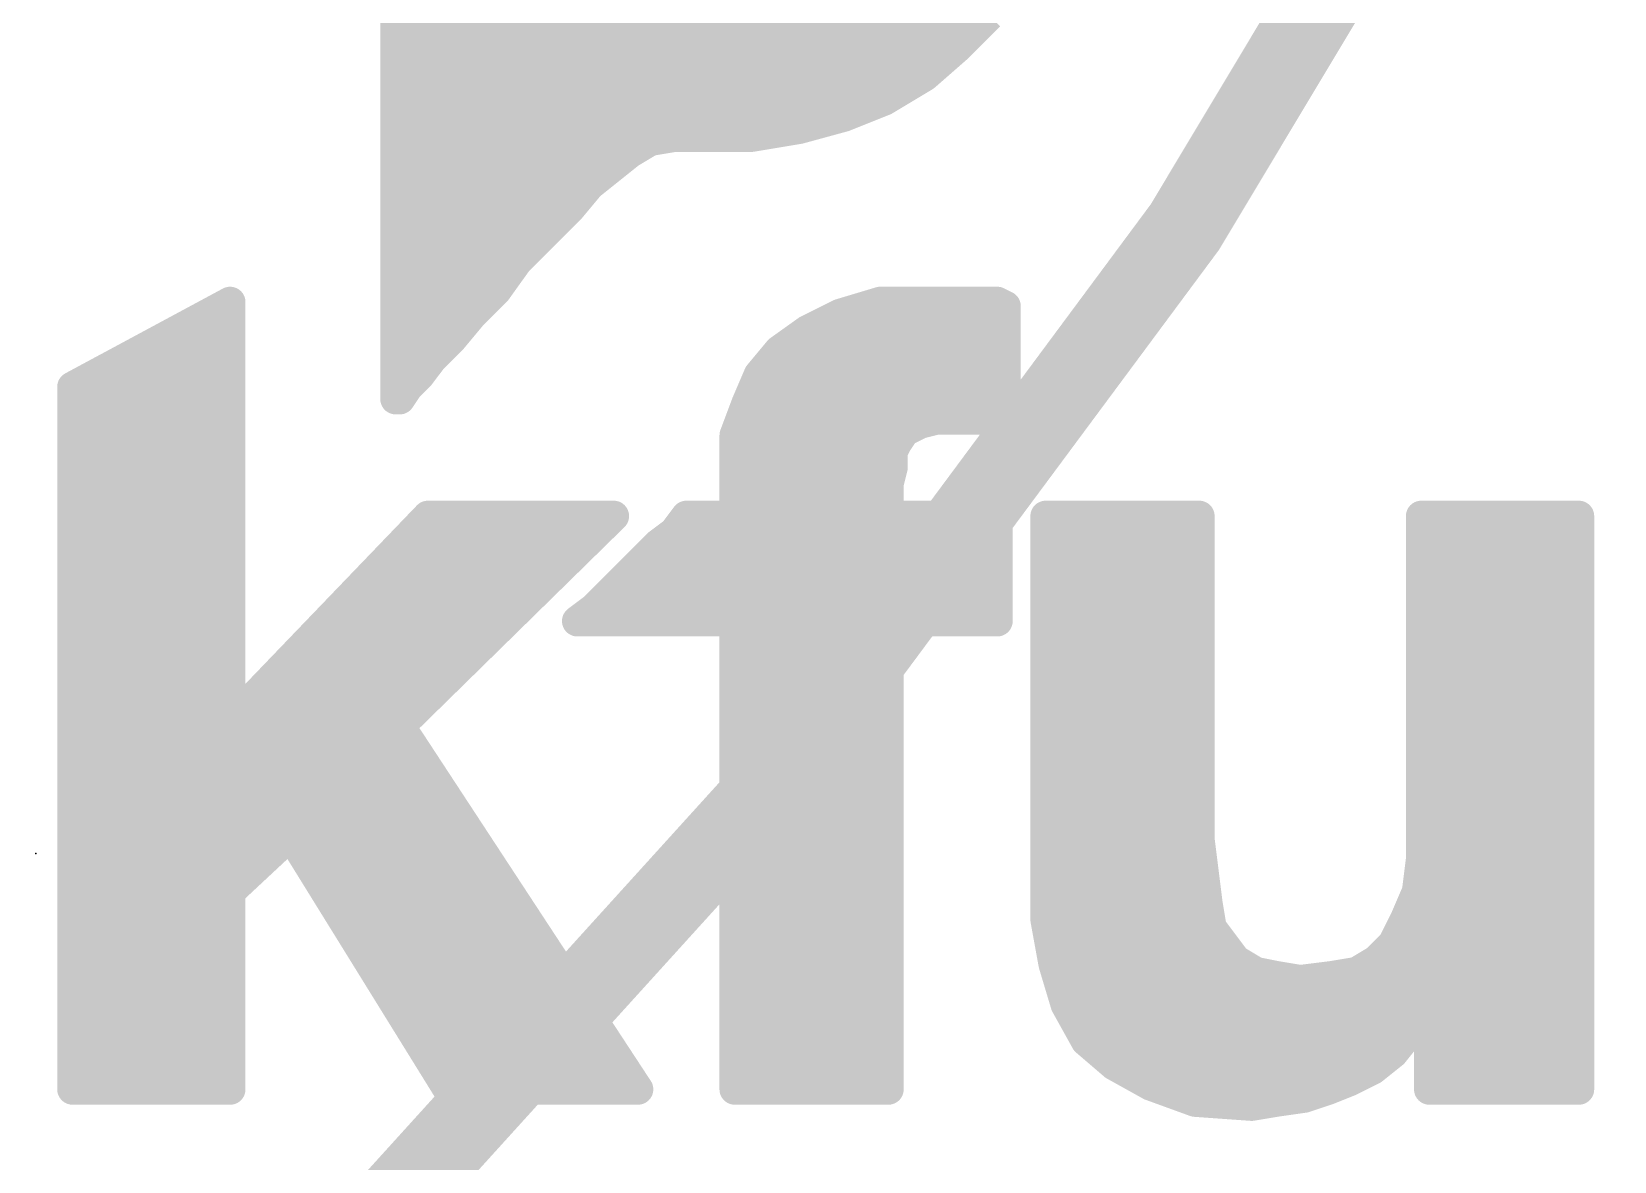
# Model space of a CAD drawing. Extents: x -32 to 75, y -41 to 41.
# Drawn here: x 29.708 to 33.627, y 6.858 to 9.656 of the extents above; entities that cross this region are included whole.
import ezdxf

# ---------------------------------------------------------------- set-up
doc = ezdxf.new("R2010")
doc.units = 0
for name, color, linetype in [('21', 41, 'CONTINUOUS'), ('22', 40, 'CONTINUOUS'), ('23', 53, 'CONTINUOUS'), ('51', 53, 'CONTINUOUS')]:
    doc.layers.add(name, color=color, linetype=linetype)

msp = doc.modelspace()

# ---------------------------------------------------------------- linework, layer by layer
at = {"layer": '21'}
for points, const_width in [([(17.78, 6.9843, 1), (17.78, 31.1157, 1), (17.78, 6.9843)], 0.2032), ([(30.609, 9.6965, 1), (30.609, 9.6584)], 0.0381), ([(32.0604, 9.6584, 1), (32.0604, 9.6965)], 0.0381), ([(31.9855, 9.6295, 1), (32.0125, 9.6025)], 0.0381), ([(32.0115, 9.6017, 1), (31.9865, 9.6303)], 0.0381), ([(30.609, 9.6203, 1), (30.609, 9.5822)], 0.0381), ([(31.9821, 9.5822, 1), (31.9821, 9.6203)], 0.0381), ([(31.9065, 9.5603, 1), (31.9315, 9.5317)], 0.0381), ([(31.9288, 9.5297, 1), (31.9092, 9.5623)], 0.0381), ([(30.609, 9.5441, 1), (30.609, 9.506)], 0.0381), ([(31.884, 9.506, 1), (31.884, 9.5441)], 0.0381), ([(30.609, 9.4679, 1), (30.609, 9.4298)], 0.0381), ([(31.726, 9.4298, 1), (31.726, 9.4679)], 0.0381), ([(31.8092, 9.5023, 1), (31.8288, 9.4697)], 0.0381), ([(31.8261, 9.4683, 1), (31.8119, 9.5037)], 0.0381), ([(31.604, 9.4344, 1), (31.614, 9.3976)], 0.0381), ([(31.6121, 9.3972, 1), (31.6059, 9.4348)], 0.0381), ([(31.7119, 9.4637, 1), (31.7261, 9.4283)], 0.0381), ([(31.724, 9.4276, 1), (31.714, 9.4644)], 0.0381), ([(30.609, 9.3917, 1), (30.609, 9.3536)], 0.0381), ([(31.2167, 9.3536, 1), (31.2167, 9.3917)], 0.0381), ([(31.2359, 9.4048, 1), (31.2421, 9.3672)], 0.0381), ([(31.2488, 9.3697, 1), (31.2292, 9.4023)], 0.0381), ([(31.299, 9.4151, 1), (31.299, 9.377)], 0.0381), ([(31.3021, 9.3772, 1), (31.2959, 9.4148)], 0.0381), ([(31.4859, 9.4148, 1), (31.4921, 9.3772)], 0.0381), ([(31.489, 9.377, 1), (31.489, 9.4151)], 0.0381), ([(31.1792, 9.3723, 1), (31.1988, 9.3397)], 0.0381), ([(31.2009, 9.3411, 1), (31.1771, 9.3709)], 0.0381), ([(30.609, 9.3155, 1), (30.609, 9.2774)], 0.0381), ([(31.1145, 9.2774, 1), (31.1145, 9.3155)], 0.0381), ([(31.0771, 9.2909, 1), (31.1009, 9.2611)], 0.0381), ([(31.1036, 9.2638, 1), (31.0744, 9.2882)], 0.0381), ([(30.609, 9.2393, 1), (30.609, 9.2012)], 0.0381), ([(31.0525, 9.2025, 1), (31.0255, 9.2295)], 0.0381), ([(31.0425, 9.2012, 1), (31.0425, 9.2393)], 0.0381), ([(31.0244, 9.2282, 1), (31.0536, 9.2038)], 0.0381), ([(30.609, 9.1631, 1), (30.609, 9.125)], 0.0381), ([(30.967, 9.125, 1), (30.967, 9.1631)], 0.0381), ([(30.609, 9.0869, 1), (30.609, 9.0488)], 0.0381), ([(30.8955, 9.0995, 1), (30.9225, 9.0725)], 0.0381), ([(30.9245, 9.0749, 1), (30.8935, 9.0971)], 0.0381), ([(30.896, 9.0488, 1), (30.896, 9.0869)], 0.0381), ([(30.8725, 9.0025, 1), (30.8455, 9.0295)], 0.0381), ([(30.2181, 8.986, 1), (30.18, 8.986)], 0.0381), ([(30.208, 8.9692, 1), (30.19, 9.0028)], 0.0381), ([(30.609, 9.0107, 1), (30.609, 8.9726)], 0.0381), ([(30.8346, 8.9726, 1), (30.8346, 9.0107)], 0.0381), ([(30.8435, 9.0271, 1), (30.8745, 9.0049)], 0.0381), ([(31.809, 9.0051, 1), (31.809, 8.967)], 0.0381), ([(31.8145, 8.9678, 1), (31.8035, 9.0042)], 0.0381), ([(32.1075, 9.003, 1), (32.0905, 8.969)], 0.0381), ([(32.099, 8.967, 1), (32.099, 9.0051)], 0.0381), ([(30.7855, 8.9695, 1), (30.8125, 8.9425)], 0.0381), ([(30.8136, 8.9438, 1), (30.7844, 8.9682)], 0.0381), ([(31.7035, 8.9742, 1), (31.7145, 8.9378)], 0.0381), ([(31.7175, 8.939, 1), (31.7005, 8.973)], 0.0381), ([(32.138, 8.976, 1), (32.0999, 8.976)], 0.0381), ([(32.1105, 8.959, 1), (32.1275, 8.993)], 0.0381), ([(30.0679, 8.9345, 1), (30.0679, 8.8963)], 0.0381), ([(30.199, 8.8963, 1), (30.199, 8.9345)], 0.0381), ([(30.609, 8.9345, 1), (30.609, 8.8963)], 0.0381), ([(30.7652, 8.8963, 1), (30.7652, 8.9345)], 0.0381), ([(31.6282, 8.9345, 1), (31.6282, 8.8963)], 0.0381), ([(31.6205, 8.933, 1), (31.6375, 8.899)], 0.0381), ([(31.6401, 8.9005, 1), (31.6179, 8.9315)], 0.0381), ([(32.119, 8.8963, 1), (32.119, 8.9345)], 0.0381), ([(30.7344, 8.9082, 1), (30.7636, 8.8838)], 0.0381), ([(30.7625, 8.8825, 1), (30.7355, 8.9095)], 0.0381), ([(31.5479, 8.8815, 1), (31.5701, 8.8505)], 0.0381), ([(31.5736, 8.8538, 1), (31.5444, 8.8782)], 0.0381), ([(29.9264, 8.8582, 1), (29.9264, 8.8201)], 0.0381), ([(30.199, 8.8201, 1), (30.199, 8.8582)], 0.0381), ([(30.609, 8.8582, 1), (30.609, 8.8201)], 0.0381), ([(30.6855, 8.8595, 1), (30.7125, 8.8325)], 0.0381), ([(30.7142, 8.8346, 1), (30.6838, 8.8574)], 0.0381), ([(30.6939, 8.8201, 1), (30.6939, 8.8582)], 0.0381), ([(31.5367, 8.8582, 1), (31.5367, 8.8201)], 0.0381), ([(32.119, 8.8201, 1), (32.119, 8.8582)], 0.0381), ([(30.6538, 8.8174, 1), (30.6842, 8.7946)], 0.0381), ([(30.6825, 8.7925, 1), (30.6555, 8.8195)], 0.0381), ([(31.4944, 8.8182, 1), (31.5236, 8.7938)], 0.0381), ([(31.5265, 8.7985, 1), (31.4915, 8.8135)], 0.0381), ([(29.8281, 8.776, 1), (29.79, 8.776)], 0.0381), ([(29.8, 8.7928, 1), (29.818, 8.7592)], 0.0381), ([(29.809, 8.782, 1), (29.809, 8.7439)], 0.0381), ([(30.199, 8.7439, 1), (30.199, 8.782)], 0.0381), ([(30.609, 8.782, 1), (30.609, 8.7439)], 0.0381), ([(30.609, 8.7651, 1), (30.609, 8.727)], 0.0381), ([(30.619, 8.727, 1), (30.619, 8.7651)], 0.0381), ([(30.6255, 8.7895, 1), (30.6525, 8.7625)], 0.0381), ([(30.6549, 8.7654, 1), (30.6231, 8.7866)], 0.0381), ([(30.6303, 8.7439, 1), (30.6303, 8.782)], 0.0381), ([(31.4906, 8.782, 1), (31.4906, 8.7439)], 0.0381), ([(32.119, 8.7439, 1), (32.119, 8.782)], 0.0381), ([(30.59, 8.746, 1), (30.6281, 8.746)], 0.0381), ([(30.6031, 8.7566, 1), (30.6349, 8.7354)], 0.0381), ([(31.4615, 8.7435, 1), (31.4965, 8.7285)], 0.0381), ([(31.4968, 8.7293, 1), (31.4612, 8.7427)], 0.0381), ([(29.809, 8.7058, 1), (29.809, 8.6677)], 0.0381), ([(30.199, 8.6677, 1), (30.199, 8.7058)], 0.0381), ([(31.4606, 8.7058, 1), (31.4606, 8.6677)], 0.0381), ([(31.8605, 8.683, 1), (31.8775, 8.649)], 0.0381), ([(31.8849, 8.6554, 1), (31.8531, 8.6766)], 0.0381), ([(31.9044, 8.7045, 1), (31.9136, 8.6675)], 0.0381), ([(31.9175, 8.669, 1), (31.9005, 8.703)], 0.0381), ([(31.9122, 8.6677, 1), (31.9122, 8.7058)], 0.0381), ([(31.949, 8.715, 1), (31.949, 8.6769)], 0.0381), ([(31.9536, 8.6775, 1), (31.9444, 8.7145)], 0.0381), ([(32.0999, 8.696, 1), (32.138, 8.696)], 0.0381), ([(32.119, 8.6769, 1), (32.119, 8.715)], 0.0381), ([(31.4681, 8.656, 1), (31.43, 8.656)], 0.0381), ([(31.4312, 8.6627, 1), (31.4668, 8.6493)], 0.0381), ([(31.8331, 8.6466, 1), (31.8649, 8.6254)], 0.0381), ([(31.866, 8.6275, 1), (31.832, 8.6445)], 0.0381), ([(29.809, 8.6296, 1), (29.809, 8.5915)], 0.0381), ([(30.199, 8.5915, 1), (30.199, 8.6296)], 0.0381), ([(31.449, 8.6296, 1), (31.449, 8.5915)], 0.0381), ([(31.822, 8.6245, 1), (31.856, 8.6075)], 0.0381), ([(31.8581, 8.616, 1), (31.82, 8.616)], 0.0381), ([(31.839, 8.5915, 1), (31.839, 8.6296)], 0.0381), ([(31.82, 8.576, 1), (31.8581, 8.576)], 0.0381), ([(31.8575, 8.5714, 1), (31.8205, 8.5806)], 0.0381), ([(29.809, 8.5534, 1), (29.809, 8.5153)], 0.0381), ([(30.199, 8.5153, 1), (30.199, 8.5534)], 0.0381), ([(31.449, 8.5534, 1), (31.449, 8.5153)], 0.0381), ([(31.8481, 8.536, 1), (31.81, 8.536)], 0.0381), ([(31.8105, 8.5406, 1), (31.8475, 8.5314)], 0.0381), ([(31.829, 8.5153, 1), (31.829, 8.5534)], 0.0381), ([(29.809, 8.4772, 1), (29.809, 8.4391)], 0.0381), ([(30.199, 8.4391, 1), (30.199, 8.4772)], 0.0381), ([(30.689, 8.4751, 1), (30.689, 8.437)], 0.0381), ([(30.7027, 8.4428, 1), (30.6753, 8.4692)], 0.0381), ([(31.1623, 8.4424, 1), (31.1357, 8.4696)], 0.0381), ([(31.149, 8.437, 1), (31.149, 8.4751)], 0.0381), ([(31.329, 8.4751, 1), (31.329, 8.437)], 0.0381), ([(31.3442, 8.4446, 1), (31.3138, 8.4674)], 0.0381), ([(31.449, 8.4772, 1), (31.449, 8.4391)], 0.0381), ([(31.43, 8.456, 1), (31.4681, 8.456)], 0.0381), ([(31.449, 8.437, 1), (31.449, 8.4751)], 0.0381), ([(31.829, 8.4751, 1), (31.829, 8.437)], 0.0381), ([(31.81, 8.456, 1), (31.8481, 8.456)], 0.0381), ([(31.829, 8.4391, 1), (31.829, 8.4772)], 0.0381), ([(32.1181, 8.456, 1), (32.08, 8.456)], 0.0381), ([(32.099, 8.437, 1), (32.099, 8.4751)], 0.0381), ([(32.219, 8.4751, 1), (32.219, 8.437)], 0.0381), ([(32.2381, 8.456, 1), (32.2, 8.456)], 0.0381), ([(32.6181, 8.456, 1), (32.58, 8.456)], 0.0381), ([(32.599, 8.437, 1), (32.599, 8.4751)], 0.0381), ([(33.149, 8.4751, 1), (33.149, 8.437)], 0.0381), ([(33.1681, 8.456, 1), (33.13, 8.456)], 0.0381), ([(33.5581, 8.456, 1), (33.52, 8.456)], 0.0381), ([(33.539, 8.437, 1), (33.539, 8.4751)], 0.0381), ([(31.2838, 8.4274, 1), (31.3142, 8.4046)], 0.0381), ([(31.3104, 8.4008, 1), (31.2876, 8.4312)], 0.0381), ([(29.809, 8.401, 1), (29.809, 8.3629)], 0.0381), ([(30.199, 8.3629, 1), (30.199, 8.401)], 0.0381), ([(30.6179, 8.401, 1), (30.6179, 8.3629)], 0.0381), ([(31.0736, 8.3629, 1), (31.0736, 8.401)], 0.0381), ([(31.255, 8.401, 1), (31.255, 8.3629)], 0.0381), ([(31.2476, 8.4012, 1), (31.2704, 8.3708)], 0.0381), ([(31.2725, 8.3725, 1), (31.2455, 8.3995)], 0.0381), ([(32.099, 8.3629, 1), (32.099, 8.401)], 0.0381), ([(32.219, 8.401, 1), (32.219, 8.3629)], 0.0381), ([(32.599, 8.3629, 1), (32.599, 8.401)], 0.0381), ([(33.149, 8.401, 1), (33.149, 8.3629)], 0.0381), ([(33.539, 8.3629, 1), (33.539, 8.401)], 0.0381), ([(29.809, 8.3248, 1), (29.809, 8.2867)], 0.0381), ([(30.199, 8.2867, 1), (30.199, 8.3248)], 0.0381), ([(30.5447, 8.3248, 1), (30.5447, 8.2867)], 0.0381), ([(30.9959, 8.2867, 1), (30.9959, 8.3248)], 0.0381), ([(31.1788, 8.3248, 1), (31.1788, 8.2867)], 0.0381), ([(32.099, 8.2867, 1), (32.099, 8.3248)], 0.0381), ([(32.219, 8.3248, 1), (32.219, 8.2867)], 0.0381), ([(32.599, 8.2867, 1), (32.599, 8.3248)], 0.0381), ([(33.149, 8.3248, 1), (33.149, 8.2867)], 0.0381), ([(33.539, 8.2867, 1), (33.539, 8.3248)], 0.0381), ([(29.809, 8.2486, 1), (29.809, 8.2105)], 0.0381), ([(30.199, 8.2105, 1), (30.199, 8.2486)], 0.0381), ([(30.4715, 8.2486, 1), (30.4715, 8.2105)], 0.0381), ([(30.9182, 8.2105, 1), (30.9182, 8.2486)], 0.0381), ([(31.059, 8.215, 1), (31.059, 8.1769)], 0.0381), ([(31.0855, 8.2395, 1), (31.1125, 8.2125)], 0.0381), ([(31.1026, 8.2486, 1), (31.1026, 8.2105)], 0.0381), ([(31.1104, 8.2108, 1), (31.0876, 8.2412)], 0.0381), ([(31.4681, 8.196, 1), (31.43, 8.196)], 0.0381), ([(31.449, 8.1769, 1), (31.449, 8.215)], 0.0381), ([(31.8481, 8.196, 1), (31.81, 8.196)], 0.0381), ([(31.829, 8.215, 1), (31.829, 8.1769)], 0.0381), ([(32.099, 8.2105, 1), (32.099, 8.2486)], 0.0381), ([(32.099, 8.1769, 1), (32.099, 8.215)], 0.0381), ([(32.219, 8.2486, 1), (32.219, 8.2105)], 0.0381), ([(32.599, 8.2105, 1), (32.599, 8.2486)], 0.0381), ([(33.149, 8.2486, 1), (33.149, 8.2105)], 0.0381), ([(33.539, 8.2105, 1), (33.539, 8.2486)], 0.0381), ([(31.0476, 8.2112, 1), (31.0704, 8.1808)], 0.0381), ([(32.08, 8.196, 1), (32.1181, 8.196)], 0.0381), ([(29.809, 8.1724, 1), (29.809, 8.1343)], 0.0381), ([(30.199, 8.1343, 1), (30.199, 8.1724)], 0.0381), ([(30.3983, 8.1724, 1), (30.3983, 8.1343)], 0.0381), ([(30.8406, 8.1343, 1), (30.8406, 8.1724)], 0.0381), ([(31.449, 8.1724, 1), (31.449, 8.1343)], 0.0381), ([(31.829, 8.1343, 1), (31.829, 8.1724)], 0.0381), ([(32.219, 8.1724, 1), (32.219, 8.1343)], 0.0381), ([(32.599, 8.1343, 1), (32.599, 8.1724)], 0.0381), ([(33.149, 8.1724, 1), (33.149, 8.1343)], 0.0381), ([(33.539, 8.1343, 1), (33.539, 8.1724)], 0.0381), ([(29.809, 8.0963, 1), (29.809, 8.0582)], 0.0381), ([(30.199, 8.0582, 1), (30.199, 8.0963)], 0.0381), ([(30.3251, 8.0963, 1), (30.3251, 8.0582)], 0.0381), ([(30.7629, 8.0582, 1), (30.7629, 8.0963)], 0.0381), ([(31.449, 8.0963, 1), (31.449, 8.0582)], 0.0381), ([(31.829, 8.0582, 1), (31.829, 8.0963)], 0.0381), ([(32.219, 8.0963, 1), (32.219, 8.0582)], 0.0381), ([(32.599, 8.0582, 1), (32.599, 8.0963)], 0.0381), ([(33.149, 8.0963, 1), (33.149, 8.0582)], 0.0381), ([(33.539, 8.0582, 1), (33.539, 8.0963)], 0.0381), ([(29.809, 8.0201, 1), (29.809, 7.982)], 0.0381), ([(30.199, 7.982, 1), (30.199, 8.0201)], 0.0381), ([(30.2518, 8.0201, 1), (30.2518, 7.982)], 0.0381), ([(30.6852, 7.982, 1), (30.6852, 8.0201)], 0.0381), ([(31.449, 8.0201, 1), (31.449, 7.982)], 0.0381), ([(31.829, 7.982, 1), (31.829, 8.0201)], 0.0381), ([(32.219, 8.0201, 1), (32.219, 7.982)], 0.0381), ([(32.599, 7.982, 1), (32.599, 8.0201)], 0.0381), ([(33.149, 8.0201, 1), (33.149, 7.982)], 0.0381), ([(33.539, 7.982, 1), (33.539, 8.0201)], 0.0381), ([(29.809, 7.9439, 1), (29.809, 7.9058)], 0.0381), ([(30.1853, 7.9592, 1), (30.2127, 7.9328)], 0.0381), ([(30.18, 7.946, 1), (30.2181, 7.946)], 0.0381), ([(30.6057, 7.9496, 1), (30.6323, 7.9224)], 0.0381), ([(30.6349, 7.9464, 1), (30.6031, 7.9256)], 0.0381), ([(30.6263, 7.9058, 1), (30.6263, 7.9439)], 0.0381), ([(31.449, 7.9439, 1), (31.449, 7.9058)], 0.0381), ([(31.829, 7.9058, 1), (31.829, 7.9439)], 0.0381), ([(32.219, 7.9439, 1), (32.219, 7.9058)], 0.0381), ([(32.599, 7.9058, 1), (32.599, 7.9439)], 0.0381), ([(33.149, 7.9439, 1), (33.149, 7.9058)], 0.0381), ([(33.539, 7.9058, 1), (33.539, 7.9439)], 0.0381), ([(29.809, 7.8677, 1), (29.809, 7.8296)], 0.0381), ([(30.6763, 7.8296, 1), (30.6763, 7.8677)], 0.0381), ([(31.449, 7.8677, 1), (31.449, 7.8296)], 0.0381), ([(31.829, 7.8296, 1), (31.829, 7.8677)], 0.0381), ([(32.219, 7.8677, 1), (32.219, 7.8296)], 0.0381), ([(32.599, 7.8296, 1), (32.599, 7.8677)], 0.0381), ([(33.149, 7.8677, 1), (33.149, 7.8296)], 0.0381), ([(33.539, 7.8296, 1), (33.539, 7.8677)], 0.0381), ([(29.809, 7.7915, 1), (29.809, 7.7534)], 0.0381), ([(30.7262, 7.7534, 1), (30.7262, 7.7915)], 0.0381), ([(31.449, 7.7915, 1), (31.449, 7.7534)], 0.0381), ([(31.829, 7.7534, 1), (31.829, 7.7915)], 0.0381), ([(32.219, 7.7915, 1), (32.219, 7.7534)], 0.0381), ([(32.599, 7.7534, 1), (32.599, 7.7915)], 0.0381), ([(33.149, 7.7915, 1), (33.149, 7.7534)], 0.0381), ([(33.539, 7.7534, 1), (33.539, 7.7915)], 0.0381), ([(29.809, 7.7153, 1), (29.809, 7.6772)], 0.0381), ([(30.7762, 7.6772, 1), (30.7762, 7.7153)], 0.0381), ([(31.449, 7.7153, 1), (31.449, 7.6772)], 0.0381), ([(31.829, 7.6772, 1), (31.829, 7.7153)], 0.0381), ([(32.219, 7.7153, 1), (32.219, 7.6772)], 0.0381), ([(32.599, 7.6772, 1), (32.599, 7.7153)], 0.0381), ([(33.149, 7.7153, 1), (33.149, 7.6772)], 0.0381), ([(33.539, 7.6772, 1), (33.539, 7.7153)], 0.0381), ([(30.3652, 7.676, 1), (30.3328, 7.656)], 0.0381), ([(30.362, 7.6521, 1), (30.336, 7.6799)], 0.0381), ([(32.6179, 7.6584, 1), (32.5801, 7.6536)], 0.0381), ([(29.809, 7.6391, 1), (29.809, 7.601)], 0.0381), ([(30.2997, 7.601, 1), (30.2997, 7.6391)], 0.0381), ([(30.3775, 7.6391, 1), (30.3775, 7.601)], 0.0381), ([(30.8262, 7.601, 1), (30.8262, 7.6391)], 0.0381), ([(31.449, 7.6391, 1), (31.449, 7.601)], 0.0381), ([(31.829, 7.601, 1), (31.829, 7.6391)], 0.0381), ([(32.219, 7.6391, 1), (32.219, 7.601)], 0.0381), ([(32.58, 7.656, 1), (32.6181, 7.656)], 0.0381), ([(32.6035, 7.601, 1), (32.6035, 7.6391)], 0.0381), ([(33.149, 7.6391, 1), (33.149, 7.601)], 0.0381), ([(33.1679, 7.6036, 1), (33.1301, 7.6084)], 0.0381), ([(33.539, 7.601, 1), (33.539, 7.6391)], 0.0381), ([(33.13, 7.606, 1), (33.1681, 7.606)], 0.0381), ([(29.809, 7.5629, 1), (29.809, 7.5248)], 0.0381), ([(30.2181, 7.5248, 1), (30.2181, 7.5629)], 0.0381), ([(30.4246, 7.5629, 1), (30.4246, 7.5248)], 0.0381), ([(30.8761, 7.5248, 1), (30.8761, 7.5629)], 0.0381), ([(31.449, 7.5629, 1), (31.449, 7.5248)], 0.0381), ([(31.829, 7.5248, 1), (31.829, 7.5629)], 0.0381), ([(32.219, 7.5629, 1), (32.219, 7.5248)], 0.0381), ([(32.613, 7.5248, 1), (32.613, 7.5629)], 0.0381), ([(33.1412, 7.5629, 1), (33.1412, 7.5248)], 0.0381), ([(33.539, 7.5248, 1), (33.539, 7.5629)], 0.0381), ([(30.2181, 7.526, 1), (30.18, 7.526)], 0.0381), ([(30.186, 7.5399, 1), (30.212, 7.5121)], 0.0381), ([(32.6378, 7.4991, 1), (32.6002, 7.4929)], 0.0381), ([(33.1201, 7.5284, 1), (33.1579, 7.5236)], 0.0381), ([(33.1565, 7.5185, 1), (33.1215, 7.5335)], 0.0381), ([(29.809, 7.4867, 1), (29.809, 7.4486)], 0.0381), ([(30.199, 7.4486, 1), (30.199, 7.4867)], 0.0381), ([(30.4718, 7.4867, 1), (30.4718, 7.4486)], 0.0381), ([(30.9261, 7.4486, 1), (30.9261, 7.4867)], 0.0381), ([(31.449, 7.4867, 1), (31.449, 7.4486)], 0.0381), ([(31.829, 7.4486, 1), (31.829, 7.4867)], 0.0381), ([(32.219, 7.4867, 1), (32.219, 7.4486)], 0.0381), ([(32.2377, 7.4594, 1), (32.2003, 7.4526)], 0.0381), ([(32.6001, 7.4936, 1), (32.6379, 7.4984)], 0.0381), ([(32.6237, 7.4486, 1), (32.6237, 7.4867)], 0.0381), ([(33.126, 7.4475, 1), (33.092, 7.4645)], 0.0381), ([(33.114, 7.4867, 1), (33.114, 7.4486)], 0.0381), ([(33.539, 7.4486, 1), (33.539, 7.4867)], 0.0381), ([(32.2, 7.456, 1), (32.2381, 7.456)], 0.0381), ([(32.6442, 7.4474, 1), (32.6138, 7.4246)], 0.0381), ([(32.6102, 7.4329, 1), (32.6478, 7.4391)], 0.0381), ([(33.0915, 7.4635, 1), (33.1265, 7.4485)], 0.0381), ([(29.809, 7.4104, 1), (29.809, 7.3723)], 0.0381), ([(30.199, 7.3723, 1), (30.199, 7.4104)], 0.0381), ([(30.519, 7.4104, 1), (30.519, 7.3723)], 0.0381), ([(30.976, 7.3723, 1), (30.976, 7.4104)], 0.0381), ([(31.449, 7.4104, 1), (31.449, 7.3723)], 0.0381), ([(31.829, 7.3723, 1), (31.829, 7.4104)], 0.0381), ([(32.2307, 7.4104, 1), (32.2307, 7.3723)], 0.0381), ([(32.6624, 7.3723, 1), (32.6624, 7.4104)], 0.0381), ([(33.0744, 7.4104, 1), (33.0744, 7.3723)], 0.0381), ([(33.062, 7.4045, 1), (33.096, 7.3875)], 0.0381), ([(33.0925, 7.3825, 1), (33.0655, 7.4095)], 0.0381), ([(33.539, 7.3723, 1), (33.539, 7.4104)], 0.0381), ([(32.2572, 7.3515, 1), (32.2208, 7.3405)], 0.0381), ([(32.6988, 7.3723, 1), (32.6792, 7.3397)], 0.0381), ([(32.6738, 7.3446, 1), (32.7042, 7.3674)], 0.0381), ([(33.0255, 7.3695, 1), (33.0525, 7.3425)], 0.0381), ([(33.0488, 7.3397, 1), (33.0292, 7.3723)], 0.0381), ([(29.809, 7.3342, 1), (29.809, 7.2961)], 0.0381), ([(30.199, 7.2961, 1), (30.199, 7.3342)], 0.0381), ([(30.5662, 7.3342, 1), (30.5662, 7.2961)], 0.0381), ([(31.026, 7.2961, 1), (31.026, 7.3342)], 0.0381), ([(31.449, 7.3342, 1), (31.449, 7.2961)], 0.0381), ([(31.829, 7.2961, 1), (31.829, 7.3342)], 0.0381), ([(32.2203, 7.3426, 1), (32.2577, 7.3494)], 0.0381), ([(32.2482, 7.3342, 1), (32.2482, 7.2961)], 0.0381), ([(32.7427, 7.3447, 1), (32.7353, 7.3073)], 0.0381), ([(32.7292, 7.3097, 1), (32.7488, 7.3423)], 0.0381), ([(32.7921, 7.3348, 1), (32.7859, 7.2972)], 0.0381), ([(32.7853, 7.2973, 1), (32.7927, 7.3347)], 0.0381), ([(32.7938, 7.2961, 1), (32.7938, 7.3342)], 0.0381), ([(32.8466, 7.3249, 1), (32.8514, 7.2871)], 0.0381), ([(32.8459, 7.2872, 1), (32.8521, 7.3248)], 0.0381), ([(32.9226, 7.3342, 1), (32.9226, 7.2961)], 0.0381), ([(32.9259, 7.3348, 1), (32.9321, 7.2972)], 0.0381), ([(32.9314, 7.2971, 1), (32.9266, 7.3349)], 0.0381), ([(32.9792, 7.3423, 1), (32.9988, 7.3097)], 0.0381), ([(32.9921, 7.3072, 1), (32.9859, 7.3448)], 0.0381), ([(33.539, 7.2961, 1), (33.539, 7.3342)], 0.0381), ([(29.809, 7.2581, 1), (29.809, 7.22)], 0.0381), ([(30.199, 7.22, 1), (30.199, 7.2581)], 0.0381), ([(30.6133, 7.2581, 1), (30.6133, 7.22)], 0.0381), ([(31.0759, 7.22, 1), (31.0759, 7.2581)], 0.0381), ([(31.449, 7.2581, 1), (31.449, 7.22)], 0.0381), ([(31.829, 7.22, 1), (31.829, 7.2581)], 0.0381), ([(32.2857, 7.2553, 1), (32.2523, 7.2367)], 0.0381), ([(32.2508, 7.2405, 1), (32.2872, 7.2515)], 0.0381), ([(32.2729, 7.2581, 1), (32.2729, 7.22)], 0.0381), ([(33.159, 7.2551, 1), (33.159, 7.217)], 0.0381), ([(33.1749, 7.2254, 1), (33.1431, 7.2466)], 0.0381), ([(33.1881, 7.236, 1), (33.15, 7.236)], 0.0381), ([(33.169, 7.217, 1), (33.169, 7.2551)], 0.0381), ([(33.539, 7.22, 1), (33.539, 7.2581)], 0.0381), ([(33.1339, 7.1641, 1), (33.1041, 7.1879)], 0.0381), ([(29.809, 7.1819, 1), (29.809, 7.1438)], 0.0381), ([(30.199, 7.1438, 1), (30.199, 7.1819)], 0.0381), ([(30.6605, 7.1819, 1), (30.6605, 7.1438)], 0.0381), ([(31.1259, 7.1438, 1), (31.1259, 7.1819)], 0.0381), ([(31.449, 7.1819, 1), (31.449, 7.1438)], 0.0381), ([(31.829, 7.1438, 1), (31.829, 7.1819)], 0.0381), ([(32.3152, 7.1819, 1), (32.3152, 7.1438)], 0.0381), ([(32.3314, 7.1705, 1), (32.3066, 7.1415)], 0.0381), ([(32.3023, 7.1467, 1), (32.3357, 7.1653)], 0.0381), ([(33.1031, 7.1866, 1), (33.1349, 7.1654)], 0.0381), ([(33.1084, 7.1438, 1), (33.1084, 7.1819)], 0.0381), ([(33.169, 7.1819, 1), (33.169, 7.1438)], 0.0381), ([(33.539, 7.1438, 1), (33.539, 7.1819)], 0.0381), ([(32.3983, 7.1127, 1), (32.3797, 7.0793)], 0.0381), ([(33.0641, 7.1379, 1), (33.0939, 7.1141)], 0.0381), ([(33.0909, 7.1111, 1), (33.0671, 7.1409)], 0.0381), ([(29.809, 7.1057, 1), (29.809, 7.0676)], 0.0381), ([(30.199, 7.0676, 1), (30.199, 7.1057)], 0.0381), ([(30.7077, 7.1057, 1), (30.7077, 7.0676)], 0.0381), ([(31.1758, 7.0676, 1), (31.1758, 7.1057)], 0.0381), ([(31.449, 7.1057, 1), (31.449, 7.0676)], 0.0381), ([(31.829, 7.0676, 1), (31.829, 7.1057)], 0.0381), ([(32.3766, 7.0815, 1), (32.4014, 7.1105)], 0.0381), ([(32.4059, 7.1057, 1), (32.4059, 7.0676)], 0.0381), ([(33.0171, 7.1009, 1), (33.0409, 7.0711)], 0.0381), ([(33.0375, 7.069, 1), (33.0205, 7.103)], 0.0381), ([(33.0297, 7.0676, 1), (33.0297, 7.1057)], 0.0381), ([(33.169, 7.1057, 1), (33.169, 7.0676)], 0.0381), ([(33.539, 7.0676, 1), (33.539, 7.1057)], 0.0381), ([(29.809, 7.0551, 1), (29.809, 7.017)], 0.0381), ([(29.79, 7.036, 1), (29.8281, 7.036)], 0.0381), ([(30.18, 7.036, 1), (30.2181, 7.036)], 0.0381), ([(30.199, 7.017, 1), (30.199, 7.0551)], 0.0381), ([(30.739, 7.0551, 1), (30.739, 7.017)], 0.0381), ([(30.7228, 7.026, 1), (30.7552, 7.046)], 0.0381), ([(31.1931, 7.0256, 1), (31.2249, 7.0464)], 0.0381), ([(31.209, 7.017, 1), (31.209, 7.0551)], 0.0381), ([(31.449, 7.0551, 1), (31.449, 7.017)], 0.0381), ([(31.43, 7.036, 1), (31.4681, 7.036)], 0.0381), ([(31.81, 7.036, 1), (31.8481, 7.036)], 0.0381), ([(31.829, 7.017, 1), (31.829, 7.0551)], 0.0381), ([(32.4855, 7.0639, 1), (32.4725, 7.0281)], 0.0381), ([(32.4697, 7.0293, 1), (32.4883, 7.0627)], 0.0381), ([(32.9119, 7.0537, 1), (32.9261, 7.0183)], 0.0381), ([(32.925, 7.0179, 1), (32.913, 7.0541)], 0.0381), ([(32.9605, 7.073, 1), (32.9775, 7.039)], 0.0381), ([(32.9761, 7.0383, 1), (32.9619, 7.0737)], 0.0381), ([(33.169, 7.0551, 1), (33.169, 7.017)], 0.0381), ([(33.15, 7.036, 1), (33.1881, 7.036)], 0.0381), ([(33.52, 7.036, 1), (33.5581, 7.036)], 0.0381), ([(33.539, 7.017, 1), (33.539, 7.0551)], 0.0381), ([(32.5769, 7.0295, 1), (32.5769, 6.9914)], 0.0381), ([(32.5904, 7.025, 1), (32.5876, 6.987)], 0.0381), ([(32.5825, 6.9881, 1), (32.5955, 7.0239)], 0.0381), ([(32.7259, 7.0148, 1), (32.7321, 6.9772)], 0.0381), ([(32.7276, 6.977, 1), (32.7304, 7.015)], 0.0381), ([(32.7863, 7.0249, 1), (32.7917, 6.9871)], 0.0381), ([(32.7921, 6.9872, 1), (32.7859, 7.0248)], 0.0381), ([(32.8198, 6.9914, 1), (32.8198, 7.0295)], 0.0381), ([(32.853, 7.0341, 1), (32.865, 6.9979)], 0.0381), ([(32.8617, 6.9971, 1), (32.8563, 7.0349)], 0.0381)]:
    msp.add_lwpolyline(points, format="xyb", dxfattribs=dict(at, const_width=const_width))
at = {"layer": '21', "const_width": 0.0762}
for points in [[(30.609, 10.026), (30.609, 8.746)], [(31.999, 9.616), (32.079, 9.696)], [(30.609, 9.6774), (32.0604, 9.6774)], [(31.919, 9.546), (31.999, 9.616)], [(30.609, 9.6012), (31.9821, 9.6012)], [(31.819, 9.486), (31.919, 9.546)], [(30.609, 9.525), (31.884, 9.525)], [(30.609, 9.4488), (31.726, 9.4488)], [(31.719, 9.446), (31.819, 9.486)], [(31.489, 9.396), (31.609, 9.416)], [(31.609, 9.416), (31.719, 9.446)], [(30.609, 9.3726), (31.2167, 9.3726)], [(31.189, 9.356), (31.239, 9.386)], [(31.239, 9.386), (31.299, 9.396)], [(31.299, 9.396), (31.489, 9.396)], [(31.089, 9.276), (31.189, 9.356)], [(30.609, 9.2964), (31.1145, 9.2964)], [(31.039, 9.216), (31.089, 9.276)], [(30.609, 9.2202), (31.0425, 9.2202)], [(30.909, 9.086), (31.039, 9.216)], [(30.609, 9.144), (30.967, 9.144)], [(30.609, 9.0678), (30.896, 9.0678)], [(30.859, 9.016), (30.909, 9.086)], [(30.799, 8.956), (30.859, 9.016)], [(29.809, 8.776), (30.199, 8.986)], [(30.199, 8.986), (30.199, 7.946)], [(30.609, 8.9916), (30.8346, 8.9916)], [(31.709, 8.956), (31.809, 8.986)], [(31.809, 8.986), (32.099, 8.986)], [(32.099, 8.986), (32.119, 8.976)], [(30.749, 8.896), (30.799, 8.956)], [(31.629, 8.916), (31.709, 8.956)], [(32.119, 8.976), (32.119, 8.696)], [(30.0679, 8.9154), (30.199, 8.9154)], [(30.609, 8.9154), (30.7652, 8.9154)], [(31.559, 8.866), (31.629, 8.916)], [(31.6282, 8.9154), (32.119, 8.9154)], [(30.699, 8.846), (30.749, 8.896)], [(31.509, 8.806), (31.559, 8.866)], [(29.9264, 8.8392), (30.199, 8.8392)], [(30.609, 8.8392), (30.6939, 8.8392)], [(30.669, 8.806), (30.699, 8.846)], [(31.5367, 8.8392), (32.119, 8.8392)], [(30.639, 8.776), (30.669, 8.806)], [(31.479, 8.736), (31.509, 8.806)], [(29.809, 7.036), (29.809, 8.776)], [(29.809, 8.763), (30.199, 8.763)], [(30.609, 8.763), (30.6303, 8.763)], [(30.609, 8.746), (30.619, 8.746)], [(30.619, 8.746), (30.639, 8.776)], [(31.4906, 8.763), (32.119, 8.763)], [(31.449, 8.656), (31.479, 8.736)], [(29.809, 8.6868), (30.199, 8.6868)], [(31.4606, 8.6868), (31.9122, 8.6868)], [(31.869, 8.666), (31.849, 8.636)], [(31.909, 8.686), (31.869, 8.666)], [(31.949, 8.696), (31.909, 8.686)], [(32.119, 8.696), (31.949, 8.696)], [(31.449, 8.456), (31.449, 8.656)], [(31.849, 8.636), (31.839, 8.616)], [(29.809, 8.6106), (30.199, 8.6106)], [(31.449, 8.6106), (31.839, 8.6106)], [(31.839, 8.616), (31.839, 8.576)], [(31.839, 8.576), (31.829, 8.536)], [(29.809, 8.5344), (30.199, 8.5344)], [(31.449, 8.5344), (31.829, 8.5344)], [(31.829, 8.536), (31.829, 8.456)], [(29.809, 8.4582), (30.199, 8.4582)], [(30.199, 7.946), (30.689, 8.456)], [(31.149, 8.456), (30.619, 7.936)], [(30.689, 8.456), (31.149, 8.456)], [(31.299, 8.416), (31.329, 8.456)], [(31.329, 8.456), (31.449, 8.456)], [(31.449, 8.4582), (31.829, 8.4582)], [(31.829, 8.456), (32.099, 8.456)], [(32.099, 8.456), (32.099, 8.196)], [(32.219, 7.456), (32.219, 8.456)], [(32.219, 8.456), (32.599, 8.456)], [(32.599, 8.456), (32.599, 7.656)], [(33.149, 7.606), (33.149, 8.456)], [(33.149, 8.456), (33.539, 8.456)], [(33.539, 8.456), (33.539, 7.036)], [(31.259, 8.386), (31.299, 8.416)], [(29.809, 8.382), (30.199, 8.382)], [(30.6179, 8.382), (31.0736, 8.382)], [(31.099, 8.226), (31.259, 8.386)], [(31.255, 8.382), (32.099, 8.382)], [(32.219, 8.382), (32.599, 8.382)], [(33.149, 8.382), (33.539, 8.382)], [(29.809, 8.3058), (30.199, 8.3058)], [(30.5447, 8.3058), (30.9959, 8.3058)], [(31.1788, 8.3058), (32.099, 8.3058)], [(32.219, 8.3058), (32.599, 8.3058)], [(33.149, 8.3058), (33.539, 8.3058)], [(29.809, 8.2296), (30.199, 8.2296)], [(30.4715, 8.2296), (30.9182, 8.2296)], [(31.059, 8.196), (31.099, 8.226)], [(31.449, 8.196), (31.059, 8.196)], [(31.1026, 8.2296), (32.099, 8.2296)], [(31.449, 7.036), (31.449, 8.196)], [(32.099, 8.196), (31.829, 8.196)], [(31.829, 8.196), (31.829, 7.036)], [(32.219, 8.2296), (32.599, 8.2296)], [(33.149, 8.2296), (33.539, 8.2296)], [(29.809, 8.1534), (30.199, 8.1534)], [(30.3983, 8.1534), (30.8406, 8.1534)], [(31.449, 8.1534), (31.829, 8.1534)], [(32.219, 8.1534), (32.599, 8.1534)], [(33.149, 8.1534), (33.539, 8.1534)], [(29.809, 8.0772), (30.199, 8.0772)], [(30.3251, 8.0772), (30.7629, 8.0772)], [(31.449, 8.0772), (31.829, 8.0772)], [(32.219, 8.0772), (32.599, 8.0772)], [(33.149, 8.0772), (33.539, 8.0772)], [(29.809, 8.001), (30.199, 8.001)], [(30.2518, 8.001), (30.6852, 8.001)], [(31.449, 8.001), (31.829, 8.001)], [(32.219, 8.001), (32.599, 8.001)], [(33.149, 8.001), (33.539, 8.001)], [(29.809, 7.9248), (30.6263, 7.9248)], [(30.619, 7.936), (31.209, 7.036)], [(31.449, 7.9248), (31.829, 7.9248)], [(32.219, 7.9248), (32.599, 7.9248)], [(33.149, 7.9248), (33.539, 7.9248)], [(29.809, 7.8486), (30.6763, 7.8486)], [(31.449, 7.8486), (31.829, 7.8486)], [(32.219, 7.8486), (32.599, 7.8486)], [(33.149, 7.8486), (33.539, 7.8486)], [(29.809, 7.7724), (30.7262, 7.7724)], [(31.449, 7.7724), (31.829, 7.7724)], [(32.219, 7.7724), (32.599, 7.7724)], [(33.149, 7.7724), (33.539, 7.7724)], [(29.809, 7.6962), (30.7762, 7.6962)], [(31.449, 7.6962), (31.829, 7.6962)], [(32.219, 7.6962), (32.599, 7.6962)], [(33.149, 7.6962), (33.539, 7.6962)], [(30.349, 7.666), (30.199, 7.526)], [(30.739, 7.036), (30.349, 7.666)], [(32.599, 7.656), (32.619, 7.496)], [(29.809, 7.62), (30.2997, 7.62)], [(30.3775, 7.62), (30.8262, 7.62)], [(31.449, 7.62), (31.829, 7.62)], [(32.219, 7.62), (32.6035, 7.62)], [(33.139, 7.526), (33.149, 7.606)], [(33.149, 7.62), (33.539, 7.62)], [(29.809, 7.5438), (30.2181, 7.5438)], [(30.4246, 7.5438), (30.8761, 7.5438)], [(31.449, 7.5438), (31.829, 7.5438)], [(32.219, 7.5438), (32.613, 7.5438)], [(33.1412, 7.5438), (33.539, 7.5438)], [(30.199, 7.526), (30.199, 7.036)], [(32.619, 7.496), (32.629, 7.436)], [(33.109, 7.456), (33.139, 7.526)], [(29.809, 7.4676), (30.199, 7.4676)], [(30.4718, 7.4676), (30.9261, 7.4676)], [(31.449, 7.4676), (31.829, 7.4676)], [(32.219, 7.4676), (32.6237, 7.4676)], [(32.239, 7.346), (32.219, 7.456)], [(33.079, 7.396), (33.109, 7.456)], [(33.114, 7.4676), (33.539, 7.4676)], [(32.629, 7.436), (32.689, 7.356)], [(29.809, 7.3914), (30.199, 7.3914)], [(30.519, 7.3914), (30.976, 7.3914)], [(31.449, 7.3914), (31.829, 7.3914)], [(32.2307, 7.3914), (32.6624, 7.3914)], [(33.039, 7.356), (33.079, 7.396)], [(33.0744, 7.3914), (33.539, 7.3914)], [(32.269, 7.246), (32.239, 7.346)], [(32.689, 7.356), (32.739, 7.326)], [(32.989, 7.326), (33.039, 7.356)], [(29.809, 7.3152), (30.199, 7.3152)], [(30.5662, 7.3152), (31.026, 7.3152)], [(31.449, 7.3152), (31.829, 7.3152)], [(32.2482, 7.3152), (32.7938, 7.3152)], [(32.739, 7.326), (32.789, 7.316)], [(32.789, 7.316), (32.849, 7.306)], [(32.849, 7.306), (32.929, 7.316)], [(32.9226, 7.3152), (33.539, 7.3152)], [(32.929, 7.316), (32.989, 7.326)], [(29.809, 7.239), (30.199, 7.239)], [(30.6133, 7.239), (31.0759, 7.239)], [(31.449, 7.239), (31.829, 7.239)], [(32.319, 7.156), (32.269, 7.246)], [(32.2729, 7.239), (33.539, 7.239)], [(33.159, 7.236), (33.119, 7.176)], [(33.169, 7.236), (33.159, 7.236)], [(33.169, 7.036), (33.169, 7.236)], [(33.119, 7.176), (33.079, 7.126)], [(29.809, 7.1628), (30.199, 7.1628)], [(30.6605, 7.1628), (31.1259, 7.1628)], [(31.449, 7.1628), (31.829, 7.1628)], [(32.3152, 7.1628), (33.1084, 7.1628)], [(32.389, 7.096), (32.319, 7.156)], [(33.169, 7.1628), (33.539, 7.1628)], [(32.479, 7.046), (32.389, 7.096)], [(33.079, 7.126), (33.029, 7.086)], [(29.809, 7.0866), (30.199, 7.0866)], [(30.7077, 7.0866), (31.1758, 7.0866)], [(31.449, 7.0866), (31.829, 7.0866)], [(32.4059, 7.0866), (33.0297, 7.0866)], [(33.029, 7.086), (32.969, 7.056)], [(33.169, 7.0866), (33.539, 7.0866)], [(30.199, 7.036), (29.809, 7.036)], [(31.209, 7.036), (30.739, 7.036)], [(31.829, 7.036), (31.449, 7.036)], [(32.589, 7.006), (32.479, 7.046)], [(32.919, 7.036), (32.859, 7.016)], [(32.969, 7.056), (32.919, 7.036)], [(33.539, 7.036), (33.169, 7.036)], [(32.5769, 7.0104), (32.8198, 7.0104)], [(32.729, 6.996), (32.589, 7.006)], [(32.789, 7.006), (32.729, 6.996)], [(32.859, 7.016), (32.789, 7.006)]]:
    msp.add_lwpolyline(points, dxfattribs=at)
at = {"layer": '22', "const_width": 0.2032}
msp.add_lwpolyline([(17.78, 6.9843, 1), (17.78, 31.1157, 1), (17.78, 6.9843)], format="xyb", dxfattribs=at)
at = {"layer": '23'}
msp.add_point((29.718, 7.62), dxfattribs=at)
at = {"layer": '51', "const_width": 0.2032}
for points in [[(17.78, 1.27, 1), (17.78, 36.83, 1), (17.78, 1.27)], [(17.78, 6.985, 1), (17.78, 31.115, 1), (17.78, 6.985)]]:
    msp.add_lwpolyline(points, format="xyb", dxfattribs=at)

doc.saveas('drawing.dxf')
